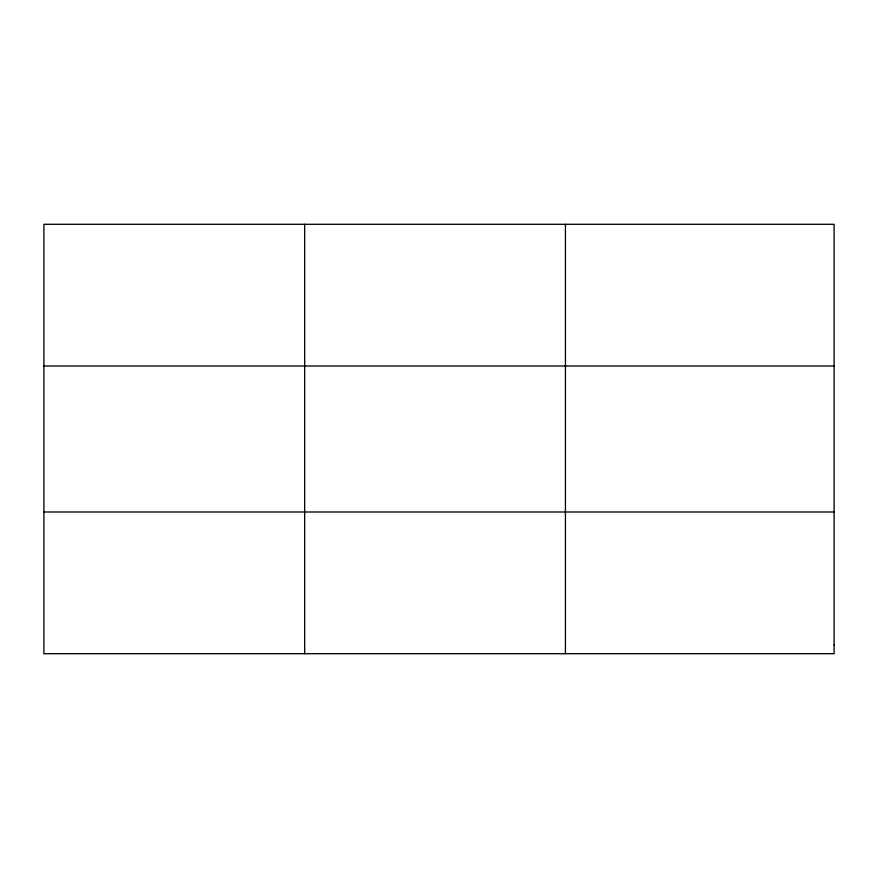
<?xml version="1.0" encoding="UTF-8"?>
<svg xmlns="http://www.w3.org/2000/svg" width="878" height="878" viewBox="0 0 878 878"><rect width="100%" height="100%" fill="white"/><g stroke="black" fill="none" stroke-linecap="round" stroke-linejoin="round"><path stroke-width="1.32" d="M304.666 224.296L304.666 653.704M565.432 224.296L565.432 653.704M43.9 366.005L834.1 366.005M43.9 511.995L834.1 511.995M834.1 644.847L834.1 653.704L43.9 653.704L43.9 224.296L834.1 224.296L834.1 644.847"/></g></svg>
